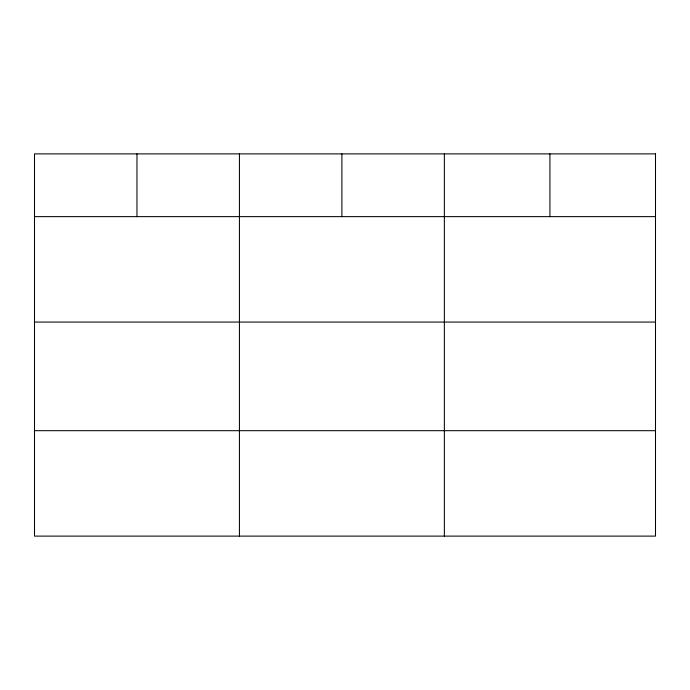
<?xml version="1.0" encoding="UTF-8"?>
<svg xmlns="http://www.w3.org/2000/svg" width="690" height="690" viewBox="0 0 690 690"><rect width="100%" height="100%" fill="white"/><g stroke="black" fill="none" stroke-linecap="round" stroke-linejoin="round"><path stroke-width="1.03" d="M34.5 216.634L655.5 216.634M34.5 322.066L655.5 322.066M34.5 430.689L655.5 430.689M549.93 153.887L549.93 216.634M444.36 153.887L444.36 536.113M341.895 153.887L341.895 216.634M239.43 153.887L239.43 536.113M136.965 153.887L136.965 216.634M655.5 153.887L34.5 153.887L34.5 536.113L655.5 536.113L655.5 153.887"/></g></svg>
